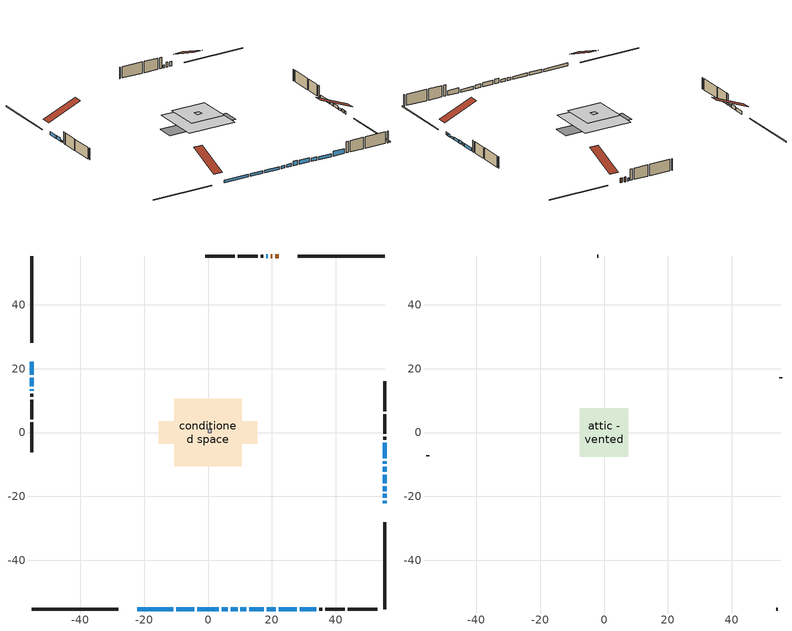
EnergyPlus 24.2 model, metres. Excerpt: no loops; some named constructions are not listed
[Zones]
central ac and furnace airloop ret air zone
 floor adiabatic (AdiabaticConst): 0,0 0,1 1,1 1,0 z0
 wall adiabatic (AdiabaticConst): 0,1 0,0 1,0 1,1 0,1 z0:1
 ceiling adiabatic (AdiabaticConst): 1,0 1,1 0,1 0,0 z1
conditioned space
 floor outside (Floor1 construction): -1.94,-1.94 -1.94,1.94 1.94,1.94 1.94,-1.94 z0
 floor adiabatic (AdiabaticFloorConstruction): -10.61,-10.61 -10.61,10.61 10.61,10.61 10.61,-10.61 z2.44
 floor foundation (Slab1 construction): -15.44,-3.56 -15.44,3.56 15.44,3.56 15.44,-3.56 z0
 wall outside (RimJoist1 construction): 55.26,55.26 28.05,55.26 / -55.26,-55.26 -28.05,-55.26 / -55.26,55.26 -55.26,28.05 / 55.26,-55.26 55.26,-28.05 z0:0.3
 wall outside (AdiabaticWallConstruction 1): 22.21,55.26 21.09,55.26 / 20.16,55.26 19.58,55.26 z0:2.03
 wall outside (AdiabaticWallConstruction): 18.65,55.26 18.27,55.26 / -22.21,-55.26 -10.82,-55.26 / -9.89,-55.26 -4.24,-55.26 / -3.31,-55.26 3.44,-55.26 / 4.37,-55.26 6.19,-55.26 / 55.26,-22.21 55.26,-21.39 / 7.12,-55.26 9.24,-55.26 / -55.26,22.21 -55.26,18.04 / 55.26,-20.47 55.26,-19.24 / 55.26,-15.94 55.26,-13.16 / 55.26,-9.78 55.26,-8.94 / 55.26,-8.02 55.26,-3.15 z0:1.22; 10.17,-55.26 12,-55.26 z0:2.03; 55.26,-18.32 55.26,-16.87 / -55.26,13.61 -55.26,13 z0:0.76; 12.93,-55.26 17.53,-55.26 z0:1.73; 55.26,-12.24 55.26,-10.71 z0:1.4; 18.45,-55.26 21.15,-55.26 / -55.26,17.11 -55.26,14.54 z0:1.47; 22.08,-55.26 27.84,-55.26 z0:1.17; 28.77,-55.26 33.9,-55.26 z0:2.06
 wall outside (Wall1 construction): 17.34,55.26 16.45,55.26 / 34.83,-55.26 35.72,-55.26 / -55.26,12.07 -55.26,11.18 / 55.26,-2.22 55.26,-1.33 z0:4.88
 wall outside (Wall2 construction): 15.52,55.26 9.35,55.26 / 36.65,-55.26 42.82,-55.26 / -55.26,10.25 -55.26,4.08 / 55.26,-0.4 55.26,5.77 z0:4.88
 wall outside (Wall3 construction): 8.42,55.26 -0.88,55.26 / 43.75,-55.26 53.05,-55.26 / -55.26,3.15 -55.26,-6.15 / 55.26,6.7 55.26,16 z0:4.88
 window (WindowConstruction 20): 18.65,55.26 18.27,55.26 z0:1.22
 window (WindowConstruction 4): -22.21,-55.26 -10.82,-55.26 z0:1.22
 window (WindowConstruction 5): -9.89,-55.26 -4.24,-55.26 z0:1.22
 window (WindowConstruction 6): -3.31,-55.26 3.44,-55.26 z0:1.22
 window (WindowConstruction 7): 4.37,-55.26 6.19,-55.26 z0:1.22
 window (WindowConstruction): 55.26,-22.21 55.26,-21.39 z0:1.22
 window (WindowConstruction 8): 7.12,-55.26 9.24,-55.26 z0:1.22
 window (WindowConstruction 9): 10.17,-55.26 12,-55.26 z0:2.03
 window (WindowConstruction 10): -55.26,22.21 -55.26,18.04 z0:1.22
 window (WindowConstruction 11): 55.26,-20.46 55.26,-19.25 z0:1.22
 window (WindowConstruction 12): 55.26,-18.32 55.26,-16.87 z0:0.76
 window (WindowConstruction 13): 55.26,-15.94 55.26,-13.16 z0:1.22
 window (WindowConstruction 14): 12.93,-55.26 17.53,-55.26 z0:1.73
 window (WindowConstruction 1): 55.26,-12.24 55.26,-10.71 z0:1.4
 window (WindowConstruction 15): 18.45,-55.26 21.15,-55.26 z0:1.47
 window (WindowConstruction 16): 22.08,-55.26 27.84,-55.26 z0:1.17
 window (WindowConstruction 17): 28.77,-55.26 33.9,-55.26 z0:2.06
 window (WindowConstruction 2): 55.26,-9.78 55.26,-8.94 z0:1.22
 window (WindowConstruction 18): -55.26,17.11 -55.26,14.54 z0:1.47
 window (WindowConstruction 19): -55.26,13.61 -55.26,13 z0:0.76
 window (WindowConstruction 3): 55.26,-8.01 55.26,-3.15 z0:1.22
 door (Door): 22.21,55.26 21.09,55.26 z0:2.03
 door (Door 1): 20.16,55.26 19.58,55.26 z0:2.03
 ceiling adiabatic (AdiabaticFloorConstruction): 10.61,-10.61 10.61,10.61 -10.61,10.61 -10.61,-10.61 z2.44
attic - vented
 floor to conditioned space (Floor2 construction Reversed): -1.07,-1.07 -1.07,1.07 1.07,1.07 1.07,-1.07 z4.88
 floor to conditioned space (Floor3 construction Reversed): -7.59,-7.59 -7.59,7.59 7.59,7.59 7.59,-7.59 z4.88
 wall outside (Wall4 construction): -1.81,55.26 -2.16,55.26 / 53.98,-55.26 54.33,-55.26 / -55.26,-7.08 -55.26,-7.43 / 55.26,16.93 55.26,17.28 z0:4.88
 roof outside (Roof1 construction): 23.14,55.26,4.88 23.14,40.53,11.01 27.12,40.53,11.01 27.12,55.26,4.88; -23.14,-55.26,4.88 -23.14,-40.53,11.01 -27.12,-40.53,11.01 -27.12,-55.26,4.88; -55.26,23.14,4.88 -40.53,23.14,11.01 -40.53,27.12,11.01 -55.26,27.12,4.88; 55.26,-23.14,4.88 40.53,-23.14,11.01 40.53,-27.12,11.01 55.26,-27.12,4.88
[Schedule:Day:Interval]
clothes dryer exhaust 0 schedule day: No, 01:00, 0.123457, 02:00, 0.0740741, 03:00, 0.0493827, 04:00, 0.0246914, 05:00, 0.0493827, 06:00, 0.0740741, 07:00, 0.197531, 08:00, 0.395062, 09:00, 0.592593, 10:00, 0.839506, 11:00, 0.962963, 12:00, 1, 13:00, 0.91358, 14:00, 0.82716, 15:00, 0.716049, 16:00, 0.753086, 17:00, 0.679012, 18:00, 0.666667, 20:00, 0.62963, 21:00, 0.641975, 22:00, 0.666667, 23:00, 0.54321, 24:00, 0.296296
clothes dryer exhaust 0 schedule default day; cooling season schedule day; cooling season schedule day 2; cooling season schedule default day; exterior lighting schedule default day; natural vent schedule default day: No, 24:00, 0
cooling season schedule day 1: No, 24:00, 1
exterior lighting schedule day 10: No, 01:00, 0.552381, 03:00, 0.510952, 05:00, 0.483333, 06:00, 0.538571, 07:00, 0.607619, 08:00, 0.56619, 09:00, 0.428095, 10:00, 0.345238, 12:00, 0.331429, 13:00, 0.345238, 14:00, 0.386667, 15:00, 0.414286, 16:00, 0.483333, 17:00, 0.607619, 18:00, 0.773333, 19:00, 0.88381, 20:00, 0.939048, 21:00, 0.966667, 22:00, 0.897619, 23:00, 0.773333, 24:00, 0.649048
exterior lighting schedule day 11: No, 01:00, 0.571429, 03:00, 0.528571, 05:00, 0.5, 06:00, 0.557143, 07:00, 0.628571, 08:00, 0.585714, 09:00, 0.442857, 10:00, 0.357143, 12:00, 0.342857, 13:00, 0.357143, 14:00, 0.4, 15:00, 0.428571, 16:00, 0.5, 17:00, 0.628571, 18:00, 0.8, 19:00, 0.914286, 20:00, 0.971429, 21:00, 1, 22:00, 0.928571, 23:00, 0.8, 24:00, 0.671429
exterior lighting schedule day 7: No, 01:00, 0.419048, 03:00, 0.387619, 05:00, 0.366667, 06:00, 0.408571, 07:00, 0.460952, 08:00, 0.429524, 09:00, 0.324762, 10:00, 0.261905, 12:00, 0.251429, 13:00, 0.261905, 14:00, 0.293333, 15:00, 0.314286, 16:00, 0.366667, 17:00, 0.460952, 18:00, 0.586667, 19:00, 0.670476, 20:00, 0.712381, 21:00, 0.733333, 22:00, 0.680952, 23:00, 0.586667, 24:00, 0.492381
exterior lighting schedule day 8: No, 01:00, 0.466667, 03:00, 0.431667, 05:00, 0.408333, 06:00, 0.455, 07:00, 0.513333, 08:00, 0.478333, 09:00, 0.361667, 10:00, 0.291667, 12:00, 0.28, 13:00, 0.291667, 14:00, 0.326667, 15:00, 0.35, 16:00, 0.408333, 17:00, 0.513333, 18:00, 0.653333, 19:00, 0.746667, 20:00, 0.793333, 21:00, 0.816667, 22:00, 0.758333, 23:00, 0.653333, 24:00, 0.548333
exterior lighting schedule day 9: No, 01:00, 0.509524, 03:00, 0.47131, 05:00, 0.445833, 06:00, 0.496786, 07:00, 0.560476, 08:00, 0.522262, 09:00, 0.394881, 10:00, 0.318452, 12:00, 0.305714, 13:00, 0.318452, 14:00, 0.356667, 15:00, 0.382143, 16:00, 0.445833, 17:00, 0.560476, 18:00, 0.713333, 19:00, 0.815238, 20:00, 0.86619, 21:00, 0.891667, 22:00, 0.827976, 23:00, 0.713333, 24:00, 0.59869
[Schedule:Week:Daily]
clothes dryer exhaust 0 schedule Week Rule - Jan1-Dec31: clothes dryer exhaust 0 schedule day, clothes dryer exhaust 0 schedule day, clothes dryer exhaust 0 schedule day, clothes dryer exhaust 0 schedule day, clothes dryer exhaust 0 schedule day, clothes dryer exhaust 0 schedule day, clothes dryer exhaust 0 schedule day, clothes dryer exhaust 0 schedule default day, clothes dryer exhaust 0 schedule default day, clothes dryer exhaust 0 schedule default day, clothes dryer exhaust 0 schedule default day, clothes dryer exhaust 0 schedule default day
cooling season schedule Week Rule - Jan1-May26: cooling season schedule day, cooling season schedule day, cooling season schedule day, cooling season schedule day, cooling season schedule day, cooling season schedule day, cooling season schedule day, cooling season schedule default day, cooling season schedule default day, cooling season schedule default day, cooling season schedule default day, cooling season schedule default day
cooling season schedule Week Rule - May27-Jun2: cooling season schedule day, cooling season schedule day, cooling season schedule day, cooling season schedule day, cooling season schedule day, cooling season schedule day 1, cooling season schedule day 1, cooling season schedule default day, cooling season schedule default day, cooling season schedule default day, cooling season schedule default day, cooling season schedule default day
cooling season schedule Week Rule - Jun3-Aug25: cooling season schedule day 1, cooling season schedule day 1, cooling season schedule day 1, cooling season schedule day 1, cooling season schedule day 1, cooling season schedule day 1, cooling season schedule day 1, cooling season schedule default day, cooling season schedule default day, cooling season schedule default day, cooling season schedule default day, cooling season schedule default day
cooling season schedule Week Rule - Aug26-Sep1: cooling season schedule day 1, cooling season schedule day 1, cooling season schedule day 1, cooling season schedule day 1, cooling season schedule day 1, cooling season schedule day 1, cooling season schedule day 2, cooling season schedule default day, cooling season schedule default day, cooling season schedule default day, cooling season schedule default day, cooling season schedule default day
cooling season schedule Week Rule - Sep2-Dec31: cooling season schedule day 2, cooling season schedule day 2, cooling season schedule day 2, cooling season schedule day 2, cooling season schedule day 2, cooling season schedule day 2, cooling season schedule day 2, cooling season schedule default day, cooling season schedule default day, cooling season schedule default day, cooling season schedule default day, cooling season schedule default day
exterior lighting schedule Week Rule - Aug5-Aug25: exterior lighting schedule day 7, exterior lighting schedule day 7, exterior lighting schedule day 7, exterior lighting schedule day 7, exterior lighting schedule day 7, exterior lighting schedule day 7, exterior lighting schedule day 7, exterior lighting schedule default day, exterior lighting schedule default day, exterior lighting schedule default day, exterior lighting schedule default day, exterior lighting schedule default day
exterior lighting schedule Week Rule - Aug26-Sep1: exterior lighting schedule day 7, exterior lighting schedule day 7, exterior lighting schedule day 7, exterior lighting schedule day 7, exterior lighting schedule day 7, exterior lighting schedule day 7, exterior lighting schedule day 8, exterior lighting schedule default day, exterior lighting schedule default day, exterior lighting schedule default day, exterior lighting schedule default day, exterior lighting schedule default day
exterior lighting schedule Week Rule - Sep2-Sep29: exterior lighting schedule day 8, exterior lighting schedule day 8, exterior lighting schedule day 8, exterior lighting schedule day 8, exterior lighting schedule day 8, exterior lighting schedule day 8, exterior lighting schedule day 8, exterior lighting schedule default day, exterior lighting schedule default day, exterior lighting schedule default day, exterior lighting schedule default day, exterior lighting schedule default day
exterior lighting schedule Week Rule - Sep30-Oct6: exterior lighting schedule day 8, exterior lighting schedule day 9, exterior lighting schedule day 9, exterior lighting schedule day 9, exterior lighting schedule day 9, exterior lighting schedule day 9, exterior lighting schedule day 9, exterior lighting schedule default day, exterior lighting schedule default day, exterior lighting schedule default day, exterior lighting schedule default day, exterior lighting schedule default day
exterior lighting schedule Week Rule - Oct7-Oct27: exterior lighting schedule day 9, exterior lighting schedule day 9, exterior lighting schedule day 9, exterior lighting schedule day 9, exterior lighting schedule day 9, exterior lighting schedule day 9, exterior lighting schedule day 9, exterior lighting schedule default day, exterior lighting schedule default day, exterior lighting schedule default day, exterior lighting schedule default day, exterior lighting schedule default day
exterior lighting schedule Week Rule - Oct28-Nov3: exterior lighting schedule day 9, exterior lighting schedule day 9, exterior lighting schedule day 9, exterior lighting schedule day 9, exterior lighting schedule day 10, exterior lighting schedule day 10, exterior lighting schedule day 10, exterior lighting schedule default day, exterior lighting schedule default day, exterior lighting schedule default day, exterior lighting schedule default day, exterior lighting schedule default day
exterior lighting schedule Week Rule - Nov4-Nov24: exterior lighting schedule day 10, exterior lighting schedule day 10, exterior lighting schedule day 10, exterior lighting schedule day 10, exterior lighting schedule day 10, exterior lighting schedule day 10, exterior lighting schedule day 10, exterior lighting schedule default day, exterior lighting schedule default day, exterior lighting schedule default day, exterior lighting schedule default day, exterior lighting schedule default day
exterior lighting schedule Week Rule - Nov25-Dec1: exterior lighting schedule day 10, exterior lighting schedule day 10, exterior lighting schedule day 10, exterior lighting schedule day 10, exterior lighting schedule day 10, exterior lighting schedule day 10, exterior lighting schedule day 11, exterior lighting schedule default day, exterior lighting schedule default day, exterior lighting schedule default day, exterior lighting schedule default day, exterior lighting schedule default day
exterior lighting schedule Week Rule - Dec2-Dec31: exterior lighting schedule day 11, exterior lighting schedule day 11, exterior lighting schedule day 11, exterior lighting schedule day 11, exterior lighting schedule day 11, exterior lighting schedule day 11, exterior lighting schedule day 11, exterior lighting schedule default day, exterior lighting schedule default day, exterior lighting schedule default day, exterior lighting schedule default day, exterior lighting schedule default day
natural vent schedule Week Rule - Jan1-Dec31: natural vent schedule default day, natural vent schedule default day, natural vent schedule default day, natural vent schedule default day, natural vent schedule default day, natural vent schedule default day, natural vent schedule default day, natural vent schedule default day, natural vent schedule default day, natural vent schedule default day, natural vent schedule default day, natural vent schedule default day
[Schedule:Year]
clothes dryer exhaust 0 schedule: clothes dryer exhaust 0 schedule Week Rule - Jan1-Dec31, 1, 1, 12, 31
cooling season schedule: cooling season schedule Week Rule - Jan1-May26, 1, 1, 5, 26, cooling season schedule Week Rule - May27-Jun2, 5, 27, 6, 2, cooling season schedule Week Rule - Jun3-Aug25, 6, 3, 8, 25, cooling season schedule Week Rule - Aug26-Sep1, 8, 26, 9, 1, cooling season schedule Week Rule - Sep2-Dec31, 9, 2, 12, 31
natural vent schedule: natural vent schedule Week Rule - Jan1-Dec31, 1, 1, 12, 31
